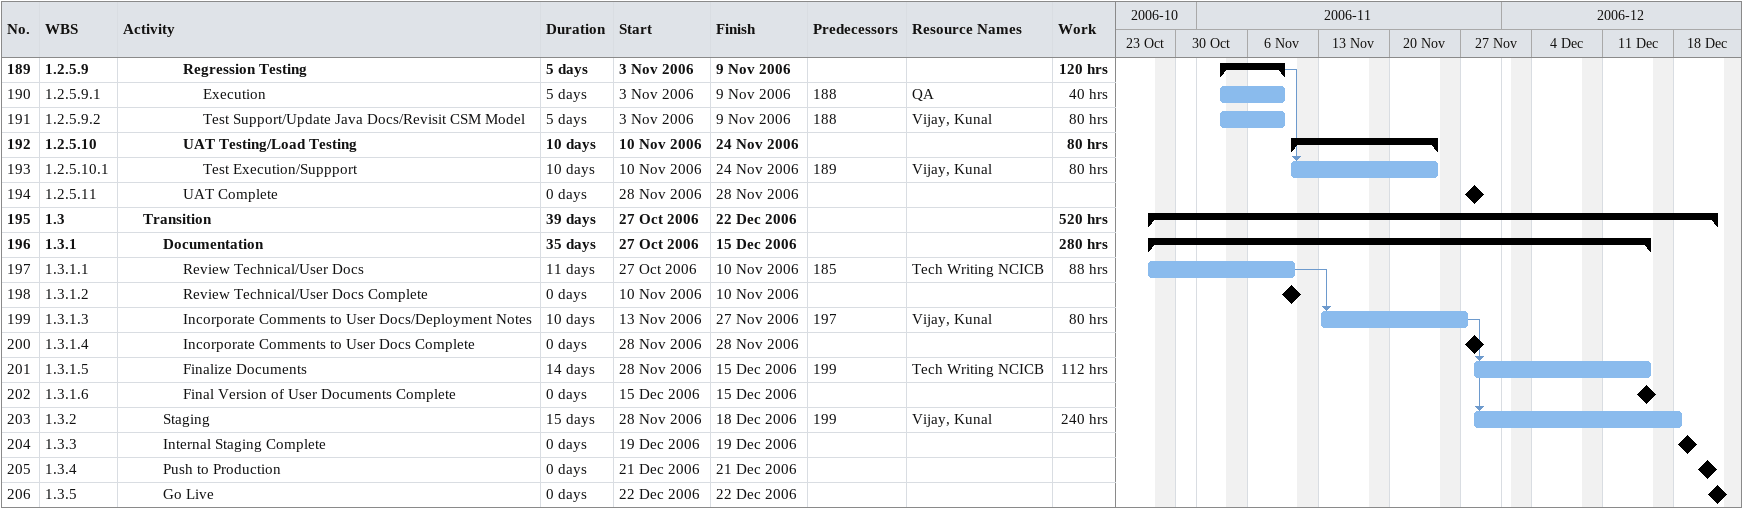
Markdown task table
| ID | WBS | Task | Duration | Start | Finish | Predecessors | Resources | Work (h) |
|---|---|---|---|---|---|---|---|---|
| 189 | 1.2.5.9 | **Regression Testing** | 5d | 2006-11-03 | 2006-11-09 |  |  | 120 |
| 190 | 1.2.5.9.1 | Execution | 5d | 2006-11-03 | 2006-11-09 | 188 | QA | 40 |
| 191 | 1.2.5.9.2 | Test Support/Update Java Docs/Revisit CSM Model | 5d | 2006-11-03 | 2006-11-09 | 188 | Vijay, Kunal | 80 |
| 192 | 1.2.5.10 | **UAT Testing/Load Testing** | 10d | 2006-11-10 | 2006-11-24 |  |  | 80 |
| 193 | 1.2.5.10.1 | Test Execution/Suppport | 10d | 2006-11-10 | 2006-11-24 | 189 | Vijay, Kunal | 80 |
| 194 | 1.2.5.11 | UAT Complete | 0d | 2006-11-28 | 2006-11-28 |  |  |  |
| 195 | 1.3 | **Transition** | 39d | 2006-10-27 | 2006-12-22 |  |  | 520 |
| 196 | 1.3.1 | **Documentation** | 35d | 2006-10-27 | 2006-12-15 |  |  | 280 |
| 197 | 1.3.1.1 | Review Technical/User Docs | 11d | 2006-10-27 | 2006-11-10 | 185 | Tech Writing NCICB | 88 |
| 198 | 1.3.1.2 | Review Technical/User Docs Complete | 0d | 2006-11-10 | 2006-11-10 |  |  |  |
| 199 | 1.3.1.3 | Incorporate Comments to User Docs/Deployment Notes | 10d | 2006-11-13 | 2006-11-27 | 197 | Vijay, Kunal | 80 |
| 200 | 1.3.1.4 | Incorporate Comments to User Docs Complete | 0d | 2006-11-28 | 2006-11-28 |  |  |  |
| 201 | 1.3.1.5 | Finalize Documents | 14d | 2006-11-28 | 2006-12-15 | 199 | Tech Writing NCICB | 112 |
| 202 | 1.3.1.6 | Final Version of User Documents Complete | 0d | 2006-12-15 | 2006-12-15 |  |  |  |
| 203 | 1.3.2 | Staging | 15d | 2006-11-28 | 2006-12-18 | 199 | Vijay, Kunal | 240 |
| 204 | 1.3.3 | Internal Staging Complete | 0d | 2006-12-19 | 2006-12-19 |  |  |  |
| 205 | 1.3.4 | Push to Production | 0d | 2006-12-21 | 2006-12-21 |  |  |  |
| 206 | 1.3.5 | Go Live | 0d | 2006-12-22 | 2006-12-22 |  |  |  |
